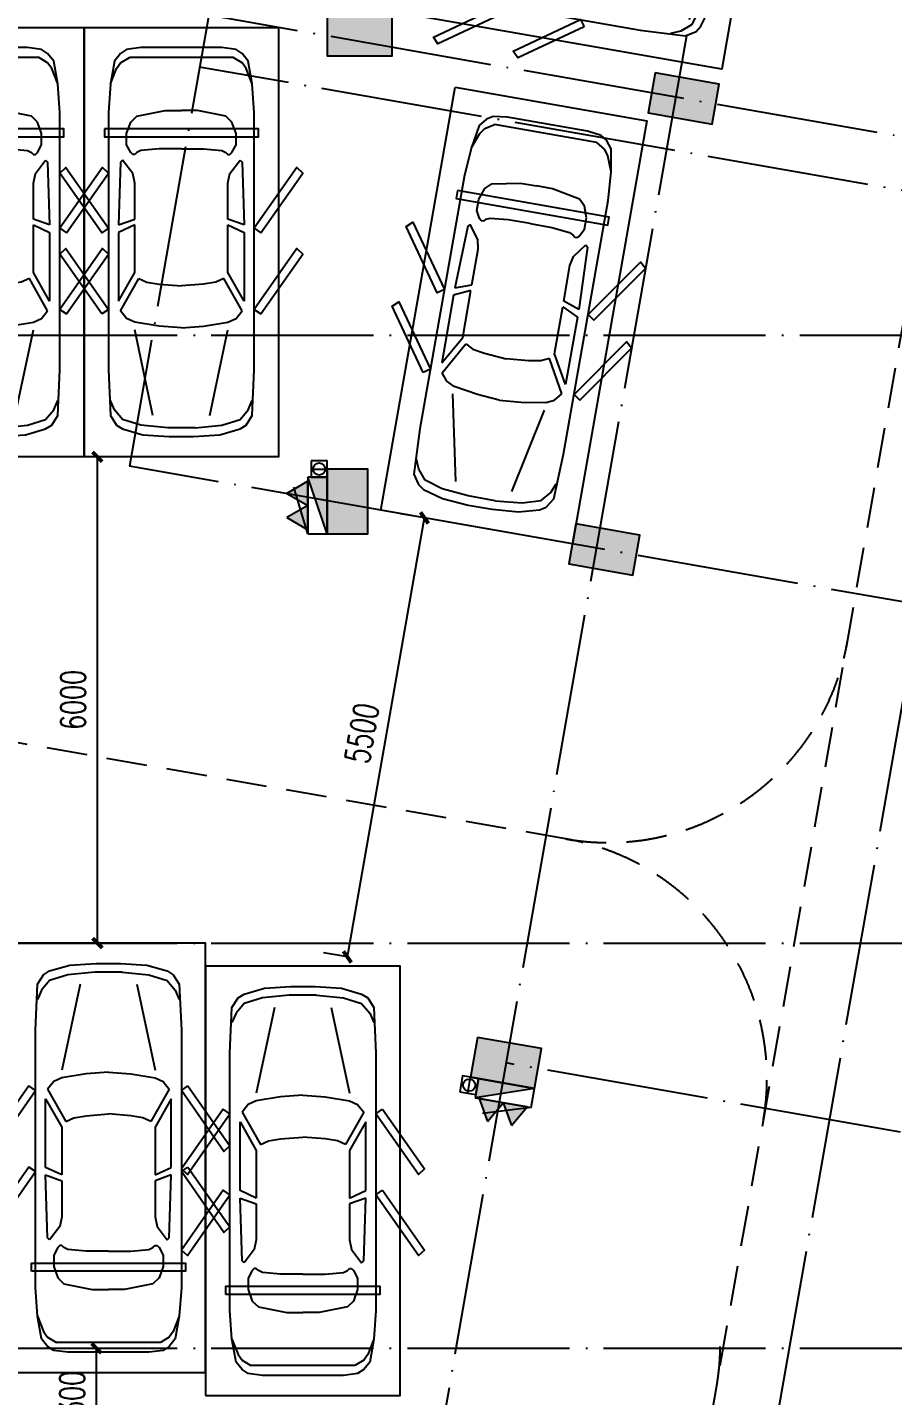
# Model space of a CAD drawing. Header units: millimetres. Extents: x 12325263 to 13848842, y -1463133 to 573208.
# Drawn here: x 12605497 to 12616174, y -1098471 to -1081586 of the extents above; entities that cross this region are included whole.
import ezdxf
from ezdxf.xclip import XClip

# ---------------------------------------------------------------- set-up
doc = ezdxf.new("R2010")
doc.units = ezdxf.units.MM
doc.header["$LTSCALE"] = 1000
doc.header["$XCLIPFRAME"] = 0
for name, pattern in [('DASHED2', [0.375, 0.25, -0.125]), ('DOTE', [2.4200000000000004, 2, -0.2, 0.02, -0.2]), ('地下室负三层平面图$0$-3F平面$0$$AUDIT_BAD_LTYPE2', [0])]:
    doc.linetypes.add(name, pattern=pattern)
for name, color, linetype in [('#s-灭火器', 20, 'Continuous'), ('-2F平面$0$WALL-SHATCH', 8, 'Continuous'), ('A-ANNO-DIMS', 83, 'Continuous'), ('A-AXIS', 16, 'DOTE'), ('A-COLS', 6, 'Continuous'), ('A_WALL(防火墙)', 151, 'Continuous'), ('EQUIP_消火栓', 7, 'Continuous'), ('PUB_HATCH', 8, 'Continuous'), ('VPIPE-消防中', 3, 'Continuous'), ('WALL', 5, 'Continuous'), ('公寓机动车库', 23, 'Continuous'), ('水条件', 1, 'Continuous'), ('车道中心线', 6, 'Continuous')]:
    doc.layers.add(name, color=color, linetype=linetype)
doc.styles.add('_TCH_DIM_T3', font='SIMPLEX.shx', dxfattribs={"width": 0.7058823529411765, "bigfont": 'GBCBIG.shx'})
doc.dimstyles.new('_TCH_ARCH&&120', dxfattribs={"dimtxt": 306, "dimasz": 120, "dimexe": 300, "dimexo": 360, "dimgap": 147, "dimtad": 1, "dimdec": 0, "dimzin": 0, "dimdsep": 46, "dimtxsty": '_TCH_DIM_T3', "dimblk": 'ARCHTICK', "dimcen": 0.09, "dimclrt": 7, "dimazin": 2, "dimtfac": 1, "dimtdec": 0, "dimtix": 1, "dimtmove": 2, "dimatfit": 3, "dimfxl": 1, "dimfxlon": 1, "dimtolj": 1, "dimtzin": 0, "dimarcsym": 0})

# ---------------------------------------------------------------- blocks, each defined once
blk = doc.blocks.new('_FZH')
blk.add_lwpolyline([(-0.5, -0.5), (0.5, -0.5), (0.5, 0.5), (-0.5, 0.5)], close=True)
at = {"layer": 'PUB_HATCH'}
blk.add_solid([(-0.5, -0.5), (0.5, -0.5), (-0.5, 0.5), (0.5, 0.5)], dxfattribs=at)
blk = doc.blocks.new('1-3F')
at = {"layer": 'A-COLS'}
for p, xscale, yscale, zscale, rotation in [((5300.014855852351, 54200.00000022352), 500, 800, 800, 270), ((9297.696184439585, 53421.90845978213), 500.00000000031, 800.0000000025686, 800.0000000025686, 260.0413192127111), ((5150.014855852351, 48450.00000022352), 800, 500, 500, 270), ((8320.596867214888, 47857.0385669386), 500.00000000031, 800.0000000025686, 800.0000000025686, 260.0413192127111), ((7106.653931744397, 41521.51628780342), 500.00000000031, 800.0000000025686, 800.0000000025686, 260.0413192127111)]:
    blk.add_blockref('_FZH', p, dxfattribs=dict(at, xscale=xscale, yscale=yscale, zscale=zscale, rotation=rotation))
blk = doc.blocks.new('adgshg13--2F平面$0$A$C7F010FC0')
at = {"layer": '-2F平面$0$WALL-SHATCH'}
h = blk.add_hatch(color=256, dxfattribs=at)
h.dxf.hatch_style = 1
h.paths.add_polyline_path([(-60384.17120504379, -16880.89509773254), (-763.1647881269455, 197.4793643951416), (12587.61850607395, -13153.30393266678), (12587.61850607395, -157996.0197629929), (-162964.8506313562, -188820.4315237999), (-171262.3814957142, -180522.900662899), (-171262.3814957142, -31310.89849328995), (-150707.1909123659, -10755.70791006088), (-131860.0775495768, -7980.895098209381), (-99162.38149428368, -7980.895098209381), (-99162.38149428368, -4980.895097732544), (-76620.42811572552, -4980.895097732544), (-70107.65229141712, -16880.89509773254)], flags=16)
h.paths.add_polyline_path([(-60091.22944009304, -16380.89510011673), (-646.8769880533218, 646.876989364624), (12987.61850607395, -12987.61850786209), (12987.61850607395, -158331.9049158096), (-163100.5840539932, -189250.3835258484), (-171662.3814958334, -180688.5860877037), (-171662.3814958334, -31145.21306848526), (-150777.8961598873, -10260.7277340889), (-131896.6870943308, -7480.895098209381), (-99562.38149428368, -7480.895098209381), (-99562.38149428368, -4580.895097732544), (-76365.55243730545, -4580.895097732544), (-69907.50581622124, -16380.89510774612)])
blk = doc.blocks.new('A$C2A3E77E8')
at = {"layer": 'WALL', "color": 1}
blk.add_blockref('adgshg13--2F平面$0$A$C7F010FC0', (561507.9086489398, 205483.1249103504), dxfattribs=at)
blk = doc.blocks.new('asdfadfgsdg')
at = {"layer": 'A-AXIS'}
for p, q in [((10083.04231106304, 93566.04489745805), (3113.64364127256, 53873.25610425742)), ((15844.89874878526, 92554.357993779), (-1535.36344262585, -6431.380808119429)), ((19833.87628258765, 91853.95936815557), (2453.614091178402, -7131.779433742631)), ((24255.7794891838, 55897.47836195095), (4090.742958499119, 59438.12599710096)), ((24143.3698332198, 55257.27209109301), (3978.333302535117, 58797.91972624301)), ((23278.68017195538, 50332.60846910789), (3113.64364127256, 53873.25610425766)), ((22163.23050892539, 43979.79239674727), (7760.050415961072, 46508.75312821893))]:
    blk.add_line(p, q, dxfattribs=at)
blk = doc.blocks.new('asdfasdfadgd')
at = {"layer": '车道中心线', "linetype": 'DASHED2', "ltscale": 2}
for p, q in [((42007.57024923712, -15918.70624019532), (54718.62744193524, 56474.52772310306)), ((47495.7452869527, 32685.33990530088), (35140.03815887496, 34854.7981731887))]:
    blk.add_line(p, q, dxfattribs=at)
for centre, start, end in [((48014.55913070403, 35640.13807024085), 260.0413182817791, 350.0413192029299), ((46976.93153718114, 29730.54172385903), 350.0413192160692, 80.04132012408073), ((46400.0000001993, 26444.74581375951), 350.0413192160692, 0)]:
    blk.add_arc(centre, 3000, start, end, dxfattribs=at)
blk = doc.blocks.new('asdfsfsdf')
at = {"color": 253, "linetype": '地下室负三层平面图$0$-3F平面$0$$AUDIT_BAD_LTYPE2', "transparency": 33554559, "extrusion": (0.0004477907748714072, 3.529959095306893e-16, 0.999999899741706)}
for p, q in [((-499.9999510645866, -141.1764707579277, 0.2238953878532797), (-724.9999280292541, -211.764705659356, 0.3246483119859617)), ((-168.7499837987125, -110.000000001397, 0.07556469346370548), (-499.9999510645866, -141.1764707579277, 0.2238953878532797)), ((168.7499823644757, -109.9999999995343, -0.07556469305539444), (-168.7499837987125, -110.000000001397, 0.07556469346370548)), ((168.7499823644757, -109.9999999995343, -0.07556469305539444), (499.999950107187, -141.1764707579277, -0.2238953876585836)), ((499.999950107187, -141.1764707579277, -0.2238953876585836), (724.9999261181802, -211.7647058977745, -0.3246483115967724)), ((-824.9999170508236, -329.4117646231316, 0.3694273889297957), (-874.99991251342, -447.0588235869072, 0.3918169277702976)), ((-724.9999280292541, -211.764705659356, 0.3246483119859617), (-824.9999170508236, -329.4117646231316, 0.3694273889297957)), ((-349.9999665804207, -258.8235292448662, 0.1567267717199455), (-574.9999421145767, -1317.647058726754, 0.2574796953287081)), ((349.9999641925097, -258.8235292430036, -0.1567267711171998), (574.9999411571771, -1317.647058724891, -0.2574796952492556)), ((724.9999261181802, -211.7647058977745, -0.3246483115967724), (824.9999175239354, -329.4117646231316, -0.3694273894917245)), ((824.9999175239354, -329.4117646231316, -0.3694273894917245), (874.9999125096947, -447.0588235869072, -0.3918169281189517)), ((2.365559339523315e-07, -1341.176470519509), (-274.9999726694077, -1364.705882550683, 0.1231424633135522)), ((2.365559339523315e-07, -1341.176470519509), (274.9999717120081, -1364.705882312264, -0.1231424628849248)), ((-674.9999320898205, -1458.823529244866, 0.3022587728158986), (-749.9999260008335, -1552.941176654305, 0.3358430815717435)), ((-574.9999425914139, -1411.764705897775, 0.2574796953093296), (-674.9999320898205, -1458.823529244866, 0.3022587728158986)), ((-274.9999726694077, -1364.705882550683, 0.1231424633135522), (-574.9999425914139, -1411.764705897775, 0.2574796953093296)), ((274.9999717120081, -1364.705882312264, -0.1231424628849248), (574.9999416340142, -1411.764705897775, -0.2574796953464441)), ((574.9999416340142, -1411.764705897775, -0.2574796953464441), (674.9999316073954, -1458.823529481422, -0.3022587727170486)), ((674.9999316073954, -1458.823529481422, -0.3022587727170486), (749.9999240897596, -1552.941176414024, -0.3358430809488905)), ((-774.9999220632017, -2517.647058726754, 0.3470378507689607), (-774.9999220632017, -1670.588235379662, 0.3470378503031141)), ((-774.9999220632017, -1670.588235379662, 0.3470378503031141), (-574.9999421145767, -2023.529411557596, 0.257479695328853)), ((-749.9999260008335, -1552.941176654305, 0.3358430815717435), (-524.9999480806291, -1952.941176654305, 0.2350901571286059)), ((749.9999240897596, -1552.941176414024, -0.3358430809488905), (524.9999452158809, -1952.941176415887, -0.2350901560785282)), ((774.9999230131507, -1670.588235379662, -0.3470378509613082), (574.9999421108514, -2023.529411794152, -0.2574796950939764)), ((774.9999225363135, -2517.64705896331, -0.3470378506309664), (774.9999230131507, -1670.588235379662, -0.3470378509613082)), ((-574.9999421145767, -2023.529411557596, 0.257479695328853), (-574.9999421145767, -2611.764705659356, 0.2574796952125222)), ((-524.9999480806291, -1952.941176654305, 0.2350901571286059), (-424.9999581072479, -1905.882352830376, 0.1903110794088359)), ((-424.9999581072479, -1905.882352830376, 0.1903110794088359), (-274.9999731462449, -1882.35294127604, 0.1231424632944275)), ((-274.9999731462449, -1882.35294127604, 0.1231424632944275), (2.365559339523315e-07, -1858.823529244866)), ((274.9999717120081, -1882.352941035759, -0.1231424628847421), (2.365559339523315e-07, -1858.823529244866)), ((424.999956196174, -1905.882352830376, -0.1903110785527894), (274.9999717120081, -1882.352941035759, -0.1231424628847421)), ((524.9999452158809, -1952.941176415887, -0.2350901560785282), (424.999956196174, -1905.882352830376, -0.1903110785527894)), ((574.9999421108514, -2023.529411794152, -0.2574796950939764), (574.9999411571771, -2611.764705897775, -0.2574796951324972)), ((-574.9999421145767, -2611.764705659356, 0.2574796952125222), (-774.9999220632017, -2517.647058726754, 0.3470378507689607)), ((574.9999411571771, -2611.764705897775, -0.2574796951324972), (774.9999225363135, -2517.64705896331, -0.3470378506309664)), ((-774.9999215863645, -2611.764705899637, 0.3470378500898093), (-574.9999416377395, -2682.35294127604, 0.2574796952319682)), ((-749.9999255239964, -3388.235294345301, 0.3358430813588681), (-774.9999215863645, -2611.764705899637, 0.3470378500898093)), ((-574.9999416377395, -2682.35294127604, 0.2574796952319682), (-574.9999421145767, -3129.41176486155, 0.257479695562074)), ((774.9999225363135, -2611.764705659356, -0.3470378507473485), (574.9999416340142, -2682.35294127604, -0.2574796952294666)), ((574.9999416340142, -2682.35294127604, -0.2574796952294666), (574.9999416340142, -3129.411764621269, -0.2574796948800628)), ((749.9999245665967, -3388.235294343438, -0.3358430809290396), (774.9999225363135, -2611.764705659356, -0.3470378507473485)), ((-574.9999421145767, -3129.41176486155, 0.257479695562074), (-599.9999405629933, -3247.058823586907, 0.2686744650115782)), ((574.9999416340142, -3129.411764621269, -0.2574796948800628), (599.9999391268939, -3247.058823586907, -0.2686744647175814)), ((-599.9999405629933, -3247.058823586907, 0.2686744650115782), (-724.9999270755798, -3411.764705897775, 0.324648311792771)), ((599.9999391268939, -3247.058823586907, -0.2686744647175814), (724.9999275486916, -3411.764705897775, -0.3246483115377303)), ((-724.9999270755798, -3411.764705897775, 0.324648311792771), (-749.9999255239964, -3388.235294345301, 0.3358430813588681)), ((-624.9999380558729, -3505.882353068795, 0.2798692348493339), (-674.9999320898205, -3599.999999762978, 0.3022587729329561)), ((-599.9999405629933, -3482.352941274177, 0.2686744655939557), (-624.9999380558729, -3505.882353068795, 0.2798692348493339)), ((-574.9999421145767, -3482.35294127604, 0.2574796953293679), (-599.9999405629933, -3482.352941274177, 0.2686744655939557)), ((-549.9999470058829, -3505.882352830376, 0.2462849269087827), (-574.9999421145767, -3482.35294127604, 0.2574796953293679)), ((-499.9999496340752, -3529.41176486155, 0.2238953872139153), (-549.9999470058829, -3505.882352830376, 0.2462849269087827)), ((-274.9999731462449, -3552.941176415887, 0.1231424632950173), (-499.9999496340752, -3529.41176486155, 0.2238953872139153)), ((274.9999726656824, -3552.941176415887, -0.1231424630783778), (499.999950107187, -3529.41176486155, -0.2238953881230394)), ((499.999950107187, -3529.41176486155, -0.2238953881230394), (549.9999441411346, -3505.882352830376, -0.2462849258573907)), ((549.9999441411346, -3505.882352830376, -0.2462849258573907), (574.9999416340142, -3482.35294127604, -0.2574796952294021)), ((574.9999416340142, -3482.35294127604, -0.2574796952294021), (599.9999391268939, -3482.352941274177, -0.2686744647174983)), ((599.9999391268939, -3482.352941274177, -0.2686744647174983), (624.9999351911247, -3505.882352830376, -0.2798692334487053)), ((624.9999351911247, -3505.882352830376, -0.2798692334487053), (674.9999311305583, -3600.000000001397, -0.3022587726192891)), ((724.9999275486916, -3411.764705897775, -0.3246483115377303), (749.9999245665967, -3388.235294343438, -0.3358430809290396)), ((-674.9999320898205, -3599.999999762978, 0.3022587729329561), (-674.9999320898205, -3741.17647075979, 0.3022587729329017)), ((7.133930921554565e-07, -3552.941176654305), (-274.9999731462449, -3552.941176415887, 0.1231424632950173)), ((7.133930921554565e-07, -3552.941176654305), (274.9999726656824, -3552.941176415887, -0.1231424630783778)), ((674.9999311305583, -3600.000000001397, -0.3022587726192891), (674.9999316073954, -3741.176470281091, -0.3022587730655932)), ((-674.9999320898205, -3741.17647075979, 0.3022587729329017), (-624.9999380558729, -3882.352941037621, 0.2798692345000124)), ((-624.9999380558729, -3882.352941037621, 0.2798692345000124), (-549.9999460522085, -3952.941176414024, 0.2462849269474509)), ((624.9999351911247, -3882.352941037621, -0.2798692334484588), (549.9999450948089, -3952.941176654305, -0.2462849259351472)), ((674.9999316073954, -3741.176470281091, -0.3022587730655932), (624.9999351911247, -3882.352941037621, -0.2798692334484588)), ((-549.9999460522085, -3952.941176414024, 0.2462849269474509), (-199.9999792352319, -4023.529411794152, 0.08955815500490981)), ((-199.9999792352319, -4023.529411794152, 0.08955815500490981), (2.365559339523315e-07, -4023.529411553871)), ((199.9999801851809, -4023.529411553871, -0.08955815519579101), (2.365559339523315e-07, -4023.529411553871)), ((549.9999450948089, -3952.941176654305, -0.2462849259351472), (199.9999801851809, -4023.529411553871, -0.08955815519579101)), ((-874.9999120365828, -4352.941176656168, 0.3918169277909837), (-799.9999205116183, -4541.176470521372, 0.3582326202192607)), ((874.9999125096947, -4352.941176414024, -0.3918169282337609), (799.9999190755188, -4541.176470757928, -0.3582326193421601)), ((-799.9999205116183, -4541.176470521372, 0.3582326202192607), (-749.9999260008335, -4611.764706136193, 0.3358430813398884)), ((799.9999190755188, -4541.176470757928, -0.3582326193421601), (749.9999240897596, -4611.764706136193, -0.3358430808314997)), ((-749.9999260008335, -4611.764706136193, 0.3358430813398884), (-641.2499364260584, -4680.000000241678, 0.2871458345919543)), ((641.249935945496, -4680.000000001397, -0.2871458343748414), (-641.2499364260584, -4680.000000241678, 0.2871458345919543)), ((749.9999240897596, -4611.764706136193, -0.3358430808314997), (641.249935945496, -4680.000000001397, -0.2871458343748414))]:
    blk.add_line(p, q, dxfattribs=at)
for points in [[(-474.9999997620226, -23.52941179275513), (-149.9999997613286, -7.049211745248385e-29), (149.9999997613286, 7.049211745248385e-29), (474.9999992851854, -23.52941203117371), (724.9999997609804, -94.11764716915788), (799.9999992858793, -141.1764707565308), (875.0000002394273, -258.8235292453319), (899.9999983314156, -823.5294117927554), (899.99999928509, -4000.000000238419), (875.0000002394273, -4352.941176414491), (824.9999992870789, -4635.294117448852), (750.0000002408798, -4729.411765098573), (674.9999992854691, -4776.470588445664), (500.0000002381968, -4800.000000000001), (-500.000000715034, -4800.000000000001), (-674.9999997604438, -4776.470588210971), (-750.0000007158543, -4729.411765098573), (-825.0000007175906, -4635.294117927552), (-874.9999997607275, -4352.941176654772), (-900.0000007137389, -4000.000000238419), (-900.0000007156016, -823.5294117927554), (-874.999999285753, -258.8235297203065), (-800.0000007145284, -141.1764707602561), (-724.9999997591177, -94.11764669418336)], [(-981.91520381036, -1513.230591773987), (-1500.00000071459, -2253.132360218093), (-1425.335413217106, -2320.844957351685), (-900.0000007156016, -1570.588235139847)]]:
    blk.add_lwpolyline(points, close=True, dxfattribs=at)
for points, elevation in [([(981.915204765897, -1513.230591773987), (1499.999998807242, -2253.132359979675), (1425.335412263431, -2320.844957351685), (899.9999988082526, -1570.588235378266)], 1.176665431756874e-10), ([(-900.0000007156016, -2570.588235378266), (-981.9152042871972, -2513.230591535569), (-1500.00000071459, -3253.132359743119), (-1425.335413217105, -3320.844957351685)], -1.149049744242348e-10), ([(981.915204765897, -2513.230591773987), (1499.99999785543, -3253.132359743119), (1425.335412265294, -3320.844957351685), (899.9999992850899, -2570.588235378266)], 1.171056029924955e-10)]:
    blk.add_lwpolyline(points, close=True, dxfattribs=dict(at, elevation=elevation))
blk = doc.blocks.new('A$C06465456')
for points in [[(0, 5300.000174847431), (2400, 5300.000174847431), (2400, 0.0001748474314808846), (0, 0.0001748474314808846)], [(250, 4050.000174847431), (250, 3950.000174847431), (2150, 3950.000174847431), (2150, 4050.000174847431)]]:
    blk.add_lwpolyline(points, close=True)
at = {"xscale": -1, "rotation": 180}
blk.add_blockref('asdfsfsdf', (1200.000000244007, 250.000174849527), dxfattribs=at)
blk = doc.blocks.new('管位')
at = {"layer": '水条件'}
blk.add_line((12573125.95161151, 675360.3646074757), (12573125.95161151, 675160.3646074757), dxfattribs=at)
blk.add_lwpolyline([(12573025.95161151, 675360.3646074757), (12573225.95161151, 675360.3646074757), (12573225.95161151, 675160.3646074757), (12573025.95161151, 675160.3646074757)], close=True, dxfattribs=at)
blk = doc.blocks.new('灭火器')
at = {"layer": '#s-灭火器', "ltscale": 1000}
for points in [[(292444.1076592965, 59706.6250948105), (292144.1076592965, 59706.6250948105), (292294.1076592965, 59446.81747367606)], [(292744.1076592965, 59706.6250948105), (292444.1076592965, 59706.6250948105), (292594.1076592965, 59446.81747367606)]]:
    blk.add_hatch(color=256, dxfattribs=at).paths.add_polyline_path(points)
for points in [[(292294.1076592965, 59446.81747367606), (292444.1076592965, 59706.6250948105), (292144.1076592965, 59706.6250948105)], [(292594.1076592965, 59446.81747367606), (292744.1076592965, 59706.6250948105), (292444.1076592965, 59706.6250948105)]]:
    blk.add_lwpolyline(points, close=True, dxfattribs=at)
blk = doc.blocks.new('$TWTSYS$00000508')
for p, q in [((-0.5, 0.5), (0.3236161731911125, 1.224064056863426)), ((-0.5, 0.5), (-0.5, -0.5)), ((-0.5, -0.5), (0.5, 0.5)), ((0.5, 0.5), (-0.5, 0.5)), ((0.5, -0.5), (0.5, 0.5)), ((-0.5, -0.5), (0.5, -0.5))]:
    blk.add_line(p, q)
blk.add_solid([(0.5, -0.5), (0.5, 0.5), (-0.5, -0.5)])
blk = doc.blocks.new('消火栓')
at = {"layer": '#s-灭火器', "rotation": 180.0000000000001}
blk.add_blockref('灭火器', (12864422.05702452, 734931.81413663), dxfattribs=at)
at = {"layer": 'EQUIP_消火栓', "xscale": 700, "yscale": 240, "zscale": 700}
blk.add_blockref('$TWTSYS$00000508', (12571977.94936522, 675105.1890418193), dxfattribs=at)
blk = doc.blocks.new('asdfasfads')
at = {"layer": 'VPIPE-消防中'}
for centre in [(44100.00000025332, 36600.00000025914), (45952.13542942889, 28995.96500716684)]:
    blk.add_circle(centre, 75, dxfattribs=at)
for p, rotation in [((719185.1890421398, -12535827.94936496), 90), ((12545695.68457642, -1480340.23345933), 170.0413192129431)]:
    blk.add_blockref('消火栓', p, dxfattribs=dict(rotation=rotation))
at = {"layer": '水条件'}
for p, xscale, rotation in [((719360.3646077309, 12609725.95161177), -1, 90), ((-12220952.9311022, 2868452.399573112), -1.000000000000004, 170.0413192129431)]:
    blk.add_blockref('管位', p, dxfattribs=dict(at, xscale=xscale, rotation=rotation))
blk = doc.blocks.new('qlzw')
at = {"layer": 'A-AXIS'}
for p, q in [((12411416.81071017, 1046489.759090526), (12486866.81071017, 1046489.759090526)), ((12411416.81071017, 1038989.759090526), (12486866.81071017, 1038989.759090526)), ((12411416.81071017, 1033989.759090065), (12486866.81071017, 1033989.759090064))]:
    blk.add_line(p, q, dxfattribs=at)
blk = doc.blocks.new('_ArchTick')
at = {"color": 0, "linetype": 'ByBlock', "const_width": 0.4}
blk.add_lwpolyline([(-0.5, -0.5), (0.5, 0.5)], dxfattribs=at)
blk = doc.blocks.new('*D3757')
at = {"layer": 'A-ANNO-DIMS', "color": 0, "lineweight": -2, "transparency": 16777216}
for p, q in [((12609445.26908833, -1093056.90793552), (12610396.42771577, -1087639.777951345)), ((12610397.4126485, -1087639.950889277), (12610100.94789845, -1087587.896571666)), ((12609446.25402106, -1093057.080873452), (12609149.78927101, -1093005.026555841))]:
    blk.add_line(p, q, dxfattribs=at)
at = {"layer": 'Defpoints', "color": 0, "transparency": 16777216}
for p in [(12610396.42771577, -1087639.777951345), (12611047.97970514, -1087754.17972825), (12610096.8210777, -1093171.309712424)]:
    blk.add_point(p, dxfattribs=at)
at = {"layer": 'A-ANNO-DIMS', "color": 0, "lineweight": -2, "transparency": 16777216, "xscale": 120, "yscale": 120, "zscale": 120}
for p, rotation in [((12610396.42771577, -1087639.777951345), 80.04131921217329), ((12609445.26908833, -1093056.90793552), 260.0413192121733)]:
    blk.add_blockref('_ArchTick', p, dxfattribs=dict(at, rotation=rotation))
at = {"layer": 'A-ANNO-DIMS', "color": 7, "transparency": 16777216, "insert": (12609625.36858474, -1090296.461563753), "char_height": 306, "attachment_point": 5, "rotation": 80.04131921217329, "style": '_TCH_DIM_T3'}
blk.add_mtext('\\A1;5500', dxfattribs=at)
blk = doc.blocks.new('*D3782')
at = {"layer": 'A-ANNO-DIMS', "color": 0, "lineweight": -2, "transparency": 16777216}
for p, q in [((12606349, -1097886.785749965), (12606650, -1097886.785749965)), ((12606350, -1099187.237988746), (12606350, -1097886.785749965)), ((12606349, -1099187.237988746), (12606650, -1099187.237988746))]:
    blk.add_line(p, q, dxfattribs=at)
at = {"layer": 'Defpoints', "color": 0, "transparency": 16777216}
for p in [(12605496.82107705, -1097886.785749965), (12606350, -1097886.785749965), (12605496.82107705, -1099187.237988746)]:
    blk.add_point(p, dxfattribs=at)
at = {"layer": 'A-ANNO-DIMS', "color": 0, "lineweight": -2, "transparency": 16777216, "xscale": 120, "yscale": 120, "zscale": 120}
for p, rotation in [((12606350, -1097886.785749965), 90), ((12606350, -1099187.237988746), 270)]:
    blk.add_blockref('_ArchTick', p, dxfattribs=dict(at, rotation=rotation))
at = {"layer": 'A-ANNO-DIMS', "color": 7, "transparency": 16777216, "insert": (12606050, -1098537.011869353), "char_height": 306, "attachment_point": 5, "rotation": 90, "style": '_TCH_DIM_T3'}
blk.add_mtext('\\A1;1300', dxfattribs=at)
blk = doc.blocks.new('*D3998')
at = {"layer": 'A-ANNO-DIMS', "color": 0, "lineweight": -2, "transparency": 16777216}
for p, q in [((12606361.82114178, -1086886.785749967), (12606060.82114178, -1086886.785749967)), ((12606360.82114178, -1092886.785749504), (12606360.82114178, -1086886.785749967)), ((12606361.82114178, -1092886.785749504), (12606060.82114178, -1092886.785749504))]:
    blk.add_line(p, q, dxfattribs=at)
at = {"layer": 'Defpoints', "color": 0, "transparency": 16777216}
for p in [(12606360.82114178, -1086886.785749967), (12607196.82107771, -1086886.785749967), (12607196.82107771, -1092886.785749504)]:
    blk.add_point(p, dxfattribs=at)
at = {"layer": 'A-ANNO-DIMS', "color": 0, "lineweight": -2, "transparency": 16777216, "xscale": 120, "yscale": 120, "zscale": 120}
for p, rotation in [((12606360.82114178, -1086886.785749967), 90), ((12606360.82114178, -1092886.785749504), 270)]:
    blk.add_blockref('_ArchTick', p, dxfattribs=dict(at, rotation=rotation))
at = {"layer": 'A-ANNO-DIMS', "color": 7, "transparency": 16777216, "insert": (12606060.82114178, -1089886.785749733), "char_height": 306, "attachment_point": 5, "rotation": 90, "style": '_TCH_DIM_T3'}
blk.add_mtext('\\A1;6000', dxfattribs=at)

msp = doc.modelspace()

# ---------------------------------------------------------------- block references
ref = msp.add_blockref('A$C2A3E77E8', (12039933.30876733, -1095474.795956885), dxfattribs=dict(rotation=350.0412492537527))
XClip(ref).set_block_clipping_path([(574517.632849127, 127502.23674306343), (563167.6328490991, 127502.22288467549), (563167.6311767455, 128872.36548285093), (556800.2987149898, 128872.35771109001), (544257.8770271596, 126670.09965810878), (543557.4714692105, 130659.08047959034), (536268.9804626536, 129379.33173123898), (537790.8662453052, 120711.80386261316), (523312.3703787625, 118169.60067071859), (521652.13574292883, 127625.07135696709), (520765.66181714274, 127469.4202569119), (520307.37785156816, 130079.46789511177), (515776.70023758896, 129283.96870927291), (515422.1926091146, 131303.0932199814), (513452.29580140486, 130957.20977362967), (514282.4182554409, 126229.48786514811), (510637.99198265746, 125589.57711327495), (512263.53463128395, 116331.17830774235), (512362.3527807724, 116348.529120174), (517291.10722481646, 88278.01458144141), (519851.8954271879, 88727.62346412987), (522454.62488821335, 73904.41483621066), (519893.7906026859, 73454.76868356578), (526007.3042119928, 38637.45273981895), (480033.70290305093, 30565.02585530118), (466439.1866319198, 28317.0522398334), (446673.6220214516, 140886.98885564134), (578014.3726615645, 163948.422490485), (584117.7942495663, 129187.8787387202)])
for name, p in [('1-3F', (12604296.80622208, -1135886.785749967)), ('asdfadfgsdg', (12603643.42459348, -1140874.022590382)), ('asdfasfads', (12564996.82335836, -1123636.785750001)), ('asdfasdfadgd', (12564646.82107771, -1124286.785749965))]:
    msp.add_blockref(name, p)
at = {"layer": 'A_WALL(防火墙)'}
msp.add_blockref('qlzw', (133430.0103675351, -2131876.544840029), dxfattribs=at)
at = {"layer": '公寓机动车库'}
for p, rotation in [((12614064.51145034, -1082101.005050407), 80.04131921209539), ((12609859.59187504, -1087545.518614527), 350.041319212177)]:
    msp.add_blockref('A$C06465456', p, dxfattribs=dict(at, rotation=rotation))
for p in [(12603796.82107769, -1086886.785924814), (12606196.82107769, -1086886.785924814)]:
    msp.add_blockref('A$C06465456', p, dxfattribs=at)
at = {"layer": '公寓机动车库', "xscale": -1, "rotation": 180}
for p in [(12605296.8210777, -1092886.785574656), (12607696.8210777, -1093171.309537577)]:
    msp.add_blockref('A$C06465456', p, dxfattribs=at)

# ---------------------------------------------------------------- dimensions: what is measured, and where the dimension line sits
at = {"layer": 'A-ANNO-DIMS'}
for p1, p2, distance, picture, middle in [((12607196.82107771, -1092886.785749504), (12607196.82107771, -1086886.785749967), 835.9999359305948, '*D3998', (12606060.82114178, -1089886.785749733)), ((12610096.8210777, -1093171.309712425), (12611047.97970514, -1087754.17972825), 661.519282719583, '*D3757', (12609625.36858474, -1090296.461563753)), ((12605496.82107705, -1099187.237988746), (12605496.82107705, -1097886.785749965), -853.1789229493588, '*D3782', (12606050, -1098537.011869353))]:
    dim = msp.add_aligned_dim(p1=p1, p2=p2, distance=distance, dimstyle='_TCH_ARCH&&120', dxfattribs=at)
    dim.commit()
    dim.dimension.update_dxf_attribs({"geometry": picture, "text_midpoint": middle})

doc.saveas('drawing.dxf')
